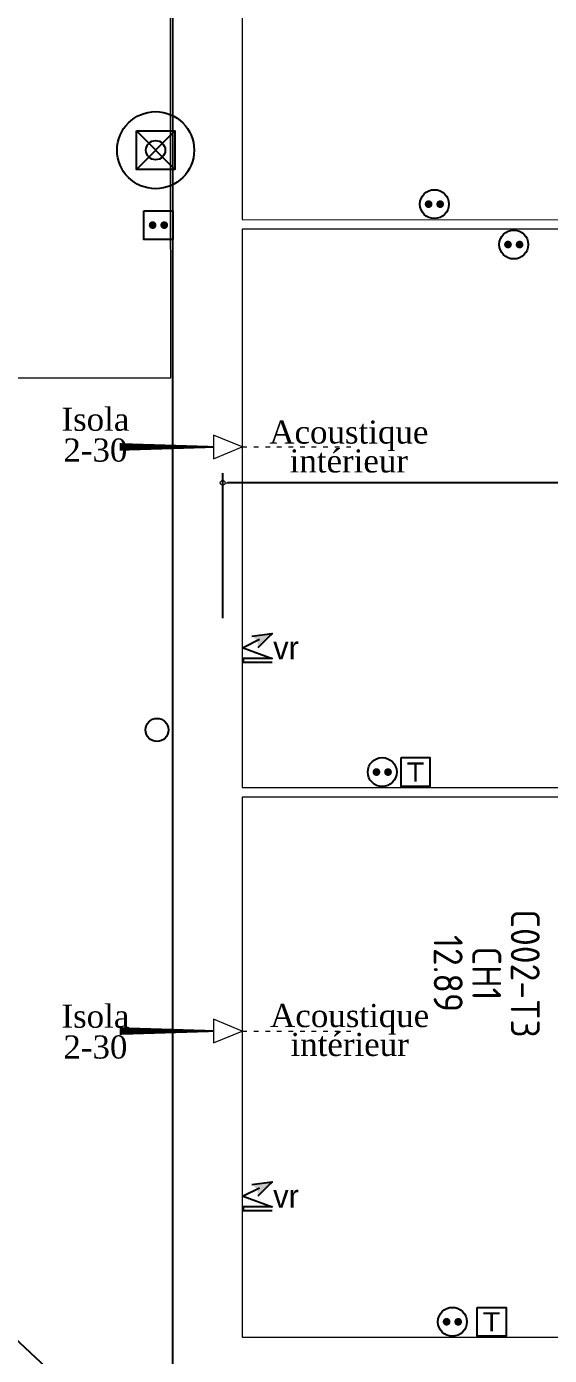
# Model space of a CAD drawing. Header units: millimetres. Extents: x 454430 to 532383, y -370512 to -310890.
# Drawn here: x 459863 to 462575, y -328806 to -321907 of the extents above; entities that cross this region are included whole.
import ezdxf

# ---------------------------------------------------------------- set-up
doc = ezdxf.new("R2010")
doc.units = ezdxf.units.MM
doc.set_wipeout_variables(frame=1)
doc.linetypes.add('ACAD_ISO03W100', pattern=[30, 12, -18])
doc.linetypes.add('prlm_ef', pattern=[0.165, 0.1, -0.065])
doc.layers.add('_GAZELEC-BOITE INCORPO', color=36, linetype='Continuous', lineweight=18)
for name, color, linetype in [('prlm-EAU-EF', 161, 'Continuous'), ('prlm-EAU-EPEXT', 145, 'Continuous'), ('prlm-ELEC-CFA', 181, 'Continuous'), ('prlm-ELEC-CFO', 201, 'Continuous'), ('prlm-VMC', 93, 'Continuous')]:
    doc.layers.add(name, color=color, linetype=linetype)
doc.layers.add('prlm-xpoly', color=7, linetype='Continuous', plot=False)
doc.layers.add('prlm-ZEROPLOT', color=254, linetype='Continuous', plot=False)
doc.styles.add('Arial', font='arial.ttf')
doc.styles.add('prlm-elec-cfo', font='comic.ttf', dxfattribs={"height": 12})
doc.styles.add('prlm-vmc', font='pala.ttf', dxfattribs={"height": 14})
doc.styles.add('prlm-xpoly', font='isocp.shx', dxfattribs={"height": 15})
doc.styles.get("Standard").update_dxf_attribs({"font": 'arial.ttf'})
doc.dimstyles.new('200', dxfattribs={"dimtxt": 150, "dimasz": 25, "dimexe": 50, "dimexo": 50, "dimgap": 20, "dimtad": 1, "dimdec": 0, "dimlfac": 0.1, "dimdsep": 46, "dimtxsty": 'Arial', "dimblk1": 'DOTBLANK', "dimblk2": 'DOTBLANK', "dimsah": 1, "dimcen": 25, "dimclrd": 5, "dimclre": 5, "dimadec": 0, "dimazin": 0, "dimtfac": 1, "dimtdec": 0, "dimtmove": 0, "dimatfit": 3, "dimldrblk": 'DOTBLANK', "dimfxl": 50, "dimtolj": 1, "dimtzin": 0, "dimarcsym": 0})

# ---------------------------------------------------------------- blocks, each defined once
blk = doc.blocks.new('xi.PC-EXT')
at = {"layer": 'prlm-ELEC-CFO', "color": 0, "linetype": 'ByBlock', "lineweight": -2, "flags": 128}
blk.add_lwpolyline([(-7.5, 7.5), (7.5, 7.5), (7.5, -7.5), (-7.5, -7.5)], close=True, dxfattribs=at)
at = {"layer": 'prlm-ELEC-CFO', "color": 0, "linetype": 'ByBlock', "lineweight": 5, "const_width": 2}
for points in [[(-4, 0, 1), (-2, 0, 1)], [(2, 0, 1), (4, 0, 1)]]:
    blk.add_lwpolyline(points, format="xyb", close=True, dxfattribs=at)
blk = doc.blocks.new('xi.PC')
at = {"color": 0, "lineweight": 5}
blk.add_wipeout([(-7.5, -7.5), (7.5, -7.5), (7.5, 7.5), (-7.5, 7.5)], dxfattribs=at).dxf.layer = 'prlm-ELEC-CFO'
at = {"layer": 'prlm-ELEC-CFO', "color": 0, "linetype": 'ByBlock', "lineweight": 5, "const_width": 2}
for points in [[(-4, 0, 1), (-2, 0, 1)], [(2, 0, 1), (4, 0, 1)]]:
    blk.add_lwpolyline(points, format="xyb", close=True, dxfattribs=at)
at = {"layer": 'prlm-ELEC-CFO', "color": 0, "linetype": 'ByBlock', "lineweight": -2}
blk.add_circle((0, 0), 7.5, dxfattribs=at)
blk = doc.blocks.new('xi.VR')
at = {"layer": 'prlm-ELEC-CFO', "lineweight": 5}
blk.add_hatch(color=0, dxfattribs=at).paths.add_polyline_path([(-3, 6), (-0.1, 3.7), (0, 0), (7.5, 7.5)])
at = {"layer": 'prlm-ELEC-CFO', "color": 0}
for points in [[(-3, 6), (7.5, 7.5), (0, 0)], [(0.95, 4.23), (-7.5, 0), (7.5, -5.5), (-7.5, -5.5), (-7.5, -7.5), (7.5, -7.5)]]:
    blk.add_lwpolyline(points, dxfattribs=at)
blk = doc.blocks.new('xi.EA')
at = {"layer": 'prlm-VMC', "color": 0, "linetype": 'ByBlock', "lineweight": 5, "flags": 128}
blk.add_lwpolyline([(-6.17, -15), (6.17, -15), (0, 0)], close=True, dxfattribs=at)
at = {"layer": 'prlm-VMC', "color": 0, "linetype": 'ByBlock', "lineweight": -2, "flags": 128}
blk.add_lwpolyline([(0, -15, 1, 4, 0), (0, -63.63, 1, 1, 0)], format="xyseb", dxfattribs=at)
at = {"layer": 'prlm-VMC', "color": 0, "linetype": 'ByBlock', "lineweight": 5}
blk.add_solid([(0, 0), (6.17, -15), (-6.17, -15), (0, 0)], dxfattribs=at)
at = {"layer": 'prlm-ZEROPLOT', "color": 250, "linetype": 'ACAD_ISO03W100', "lineweight": 0, "ltscale": 0.2}
blk.add_lwpolyline([(0, 0), (0, 60)], dxfattribs=at)
blk = doc.blocks.new('xi.avext')
at = {"layer": 'prlm-EAU-EPEXT'}
blk.add_lwpolyline([(-10, 10), (10, 10), (10, -10), (-10, -10)], close=True, dxfattribs=at)
for points in [[(-10, 10), (10, -10)], [(-10, -10), (10, 10)]]:
    blk.add_lwpolyline(points, dxfattribs=at)
blk.add_circle((0, 0), 5, dxfattribs=at)
at = {"layer": 'prlm-ZEROPLOT'}
blk.add_circle((0, 0), 20, dxfattribs=at)
blk = doc.blocks.new('xi.TEL')
at = {"layer": 'prlm-ELEC-CFA', "color": 0, "linetype": 'ByBlock', "lineweight": -2, "flags": 128}
blk.add_lwpolyline([(-7.5, 7.5), (7.5, 7.5), (7.5, -7.5), (-7.5, -7.5)], close=True, dxfattribs=at)
at = {"layer": 'prlm-ELEC-CFA', "color": 0, "linetype": 'ByBlock', "insert": (0, 0), "char_height": 10, "width": 11.36, "attachment_point": 5}
blk.add_mtext('{\\fVerdana|b0|i0|c0|p34;T}', dxfattribs=at)
blk = doc.blocks.new('xi.epext')
at = {"layer": 'prlm-EAU-EPEXT', "color": 0, "linetype": 'ByBlock', "lineweight": -2}
blk.add_circle((0, 0), 5, dxfattribs=at)
blk = doc.blocks.new('_DOTBLANK')
at = {"color": 0, "linetype": 'ByBlock'}
blk.add_line((-0.5, 0), (-1, 0), dxfattribs=at)
blk.add_circle((0, 0), 0.5, dxfattribs=at)
blk = doc.blocks.new('*D130')
at = {"layer": '_GAZELEC-BOITE INCORPO', "color": 5, "lineweight": -2, "transparency": 16777216}
for p, q in [((467081.3, -323727.8), (467081.3, -324325)), ((460880.3, -324978.3), (460880.3, -324225)), ((467056.3, -324275), (460905.3, -324275))]:
    blk.add_line(p, q, dxfattribs=at)
at = {"layer": '_GAZELEC-BOITE INCORPO', "color": 5, "lineweight": -2, "transparency": 16777216, "xscale": 25, "yscale": 25, "zscale": 25, "rotation": 180}
blk.add_blockref('_DOTBLANK', (460880.3, -324275), dxfattribs=at)
at = {"layer": '_GAZELEC-BOITE INCORPO', "color": 5, "lineweight": -2, "transparency": 16777216, "xscale": 25, "yscale": 25, "zscale": 25}
blk.add_blockref('_DOTBLANK', (467081.3, -324275), dxfattribs=at)
at = {"layer": '_GAZELEC-BOITE INCORPO', "color": 0, "transparency": 16777216, "insert": (463980.8, -324178.4), "char_height": 150, "attachment_point": 5, "style": 'Arial'}
blk.add_mtext('\\A1;620', dxfattribs=at)

msp = doc.modelspace()

# ---------------------------------------------------------------- linework, layer by layer
at = {"layer": 'prlm-xpoly', "lineweight": 0}
for points in [[(460981.8, -319133.5), (460981.8, -322908.3), (467729.3, -322910.6), (467729.3, -319133.5)], [(457621.8, -323730.1), (460611.8, -323730.1), (460606.8, -319730.1), (457621.8, -319730.1)], [(460981.8, -322958.3), (460981.8, -325857.2), (464077.2, -325857.2), (464077.2, -325270.6), (464977, -325269.9), (464977, -324670.8), (464658.4, -324670.8), (464658.4, -323958), (464077.2, -323958), (464077.2, -323908), (465328.3, -323908), (465328.3, -322958.3)], [(460981.8, -328711.2), (465328.3, -328711.6), (465328.3, -325320.6), (464128.3, -325320.6), (464127.2, -325907.2), (460981.8, -325907.2)]]:
    msp.add_lwpolyline(points, close=True, dxfattribs=at)

# ---------------------------------------------------------------- block references
at = {"layer": 'prlm-EAU-EPEXT'}
for name, p, xscale, yscale, zscale in [('xi.avext', (460532.2, -322548.4), 10, 10, 10), ('xi.epext', (460539.4, -325558.4), 11.99999999999999, 11.99999999999999, 11.99999999999999)]:
    msp.add_blockref(name, p, dxfattribs=dict(at, xscale=xscale, yscale=yscale, zscale=zscale))
at = {"layer": 'prlm-ELEC-CFA', "xscale": 10, "yscale": 10, "zscale": 10}
msp.add_blockref('xi.TEL', (462275.5, -328631.3), dxfattribs=at)
at = {"layer": 'prlm-ELEC-CFO', "xscale": 10, "yscale": 10, "zscale": 10}
msp.add_blockref('xi.PC-EXT', (460546.8, -322937.5), dxfattribs=at)

# ---------------------------------------------------------------- texts
at = {"layer": 'prlm-VMC', "char_height": 120, "width": 173.979, "attachment_point": 5, "line_spacing_factor": 0.8, "style": 'prlm-vmc', "bg_fill": 3, "box_fill_scale": 1.1, "bg_fill_color": 256, "bg_fill_transparency": 0}
for insert in [(460219.7, -324026.2), (460219.7, -327125.3)]:
    msp.add_mtext('Isola\\P2-30', dxfattribs=dict(at, insert=insert))
at = {"layer": 'prlm-xpoly', "lineweight": 20, "insert": (462250.1, -326823.2), "char_height": 150, "attachment_point": 5, "rotation": 270, "line_spacing_factor": 0.8, "style": 'prlm-xpoly'}
msp.add_mtext('C002-T3\\PCH1\\P12.89', dxfattribs=at)

# ---------------------------------------------------------------- next in the draw order: block references
at = {"layer": 'prlm-ELEC-CFO', "xscale": 10, "yscale": 10, "zscale": 10}
for p in [(461978.6, -322828.6), (462390.5, -323038.3), (461708, -325777.2), (462072.1, -328631.3)]:
    msp.add_blockref('xi.PC', p, dxfattribs=at)

# ---------------------------------------------------------------- next in the draw order: texts
at = {"layer": 'prlm-ELEC-CFO', "lineweight": 20, "char_height": 120, "attachment_point": 5, "line_spacing_factor": 0.8, "style": 'prlm-elec-cfo', "bg_fill": 3, "box_fill_scale": 1.1, "bg_fill_color": 256, "bg_fill_transparency": 0}
for insert in [(461209, -325131.9), (461209, -327979.1)]:
    msp.add_mtext('vr', dxfattribs=dict(at, insert=insert))
at = {"layer": 'prlm-VMC', "char_height": 120, "width": 236.74, "attachment_point": 2, "line_spacing_factor": 0.75, "style": 'prlm-vmc', "bg_fill": 3, "box_fill_scale": 1.1, "bg_fill_color": 256, "bg_fill_transparency": 0}
for insert in [(461534.8, -323951.7), (461539, -326981.2)]:
    msp.add_mtext('Acoustique intérieur', dxfattribs=dict(at, insert=insert))

# ---------------------------------------------------------------- next in the draw order: linework, layer by layer
at = {"layer": 'prlm-EAU-EF', "linetype": 'prlm_ef'}
msp.add_spline([(467152.5, -323553.4), (467109.7, -324089.4), (467069.2, -324216.2), (466006.6, -324348.7), (464214, -322766.7), (462535.9, -320766.6), (461718.2, -320128.4), (460899.1, -320009.8)], degree=3, dxfattribs=at)
at = {"layer": 'prlm-ZEROPLOT', "ltscale": 50}
msp.add_lwpolyline([(460621.8, -329483.9), (460621.8, -318773.9), (465897.5, -318773.8), (464495.9, -310889.9), (455849.5, -312401.6), (455041.1, -322804.6), (455351.6, -324545.2)], close=True, dxfattribs=at)
at = {"layer": 'prlm-ZEROPLOT'}
msp.add_lwpolyline([(460621.8, -321130.8), (469528.3, -321130.8), (469528.3, -324327.2), (476621.9, -324326.1), (476621.9, -365259.1), (469151.8, -365259.1), (469147, -363469), (460621.8, -363469)], close=True, dxfattribs=at)

# ---------------------------------------------------------------- next in the draw order: block references
at = {"layer": 'prlm-ELEC-CFA', "xscale": 10, "yscale": 10, "zscale": 10}
msp.add_blockref('xi.TEL', (461880.7, -325777.2), dxfattribs=at)
at = {"layer": 'prlm-ELEC-CFO', "xscale": 10, "yscale": 10, "zscale": 10}
for p in [(461061.8, -325131.9), (461061.8, -327979.1)]:
    msp.add_blockref('xi.VR', p, dxfattribs=at)
at = {"layer": 'prlm-VMC', "xscale": 10, "yscale": 10, "zscale": 10}
for p, rotation in [((460981.8, -324089.2), 269.9998329160459), ((460981.8, -327121.8), 269.9999999999648)]:
    msp.add_blockref('xi.EA', p, dxfattribs=dict(at, rotation=rotation))

# ---------------------------------------------------------------- next in the draw order: dimensions: what is measured, and where the dimension line sits
at = {"layer": '_GAZELEC-BOITE INCORPO'}
dim = msp.add_linear_dim(base=(460880.3, -324275), p1=(467081.3, -323677.8), p2=(460880.3, -325028.3), dimstyle='200', dxfattribs=at)
dim.commit()
dim.dimension.update_dxf_attribs({"geometry": '*D130', "text_midpoint": (463980.8, -324178.4)})

doc.saveas('drawing.dxf')
